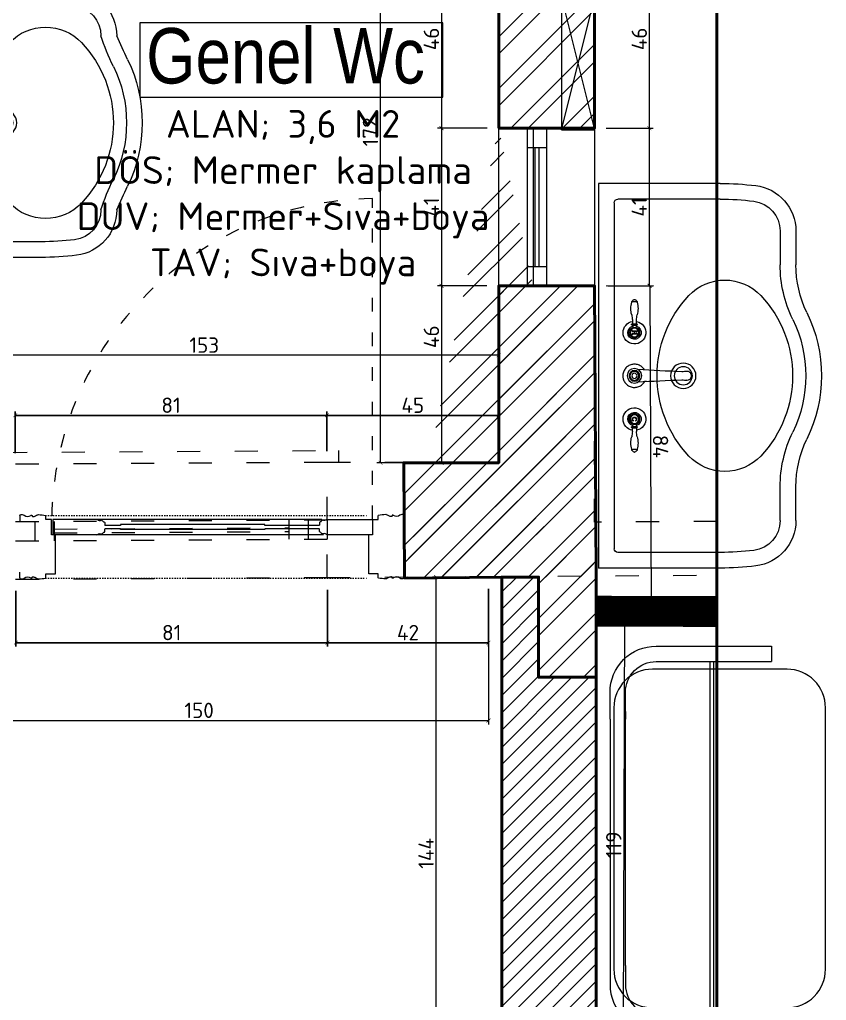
# Model space of a CAD drawing. Header units: inches. Extents: x -10121 to 9010, y 58067 to 62726.
# Drawn here: x 3145.2 to 3354.9, y 61725.9 to 61980.9 of the extents above; entities that cross this region are included whole.
import ezdxf

# ---------------------------------------------------------------- set-up
doc = ezdxf.new("R2010")
doc.units = ezdxf.units.IN
doc.linetypes.add('ACAD_ISO03W100', pattern=[30, 12, -18])
doc.linetypes.add('DOT', pattern=[6.35, 0, -6.35])
for name, color, linetype, lineweight in [('A-DUVAR 0.50', 40, 'Continuous', 50), ('A-KAPI A DOGR 0.13', 73, 'Continuous', 13), ('A-KAPI A DOGR 0.20', 46, 'Continuous', 20), ('A-KAPI NOKT', 35, 'DOT', 9), ('A-PRODUCT', 7, 'Continuous', 9), ('A-YAZI 0.15', 190, 'Continuous', 15), ('Auto-Aksesuar', 6, 'Continuous', 5), ('Auto-Cam', 140, 'Continuous', 9), ('Auto-Metal', 71, 'Continuous', 18), ('Auto-Olcu', 33, 'Continuous', 15), ('Auto-Silik_Cizgiler', 47, 'Continuous', 9), ('Auto-SilikCizgiler', 251, 'Continuous', 9), ('Auto-Tefris', 32, 'Continuous', 9), ('Auto-Vitrifiye', 8, 'Continuous', 9), ('Auto-Yazi', 7, 'Continuous', 20), ('PEN', 151, 'Continuous', 20), ('yazi mekan 020', 9, 'Continuous', 20)]:
    doc.layers.add(name, color=color, linetype=linetype, lineweight=lineweight)
doc.styles.add('1-20', font='isocpeur.ttf', dxfattribs={"height": 4})
doc.styles.add('swis721cnbt10', font='isocpeur.ttf', dxfattribs={"height": 10})
doc.styles.add('swis721cnbt20', font='swissck.ttf', dxfattribs={"height": 20})
doc.dimstyles.new('ölçü 1_20', dxfattribs={"dimtxt": 4, "dimasz": 1, "dimexe": 1, "dimexo": 3, "dimtad": 1, "dimdec": 0, "dimtxsty": '1-20', "dimblk": 'ARCHTICK', "dimcen": 1.5, "dimclrd": 256, "dimclre": 256, "dimclrt": 256, "dimadec": 0, "dimazin": 0, "dimtfac": 1, "dimtdec": 0, "dimtmove": 0, "dimatfit": 3, "dimldrblk": 'ARCHTICK', "dimfxl": 1, "dimlwd": -1, "dimlwe": -1, "dimarcsym": 0})
pattern_1 = [(45, (-18107.958, 83650.127), (-6.735192, 6.735192), []), (45, (-18103.468, 83650.127), (-6.735192, 6.735192), [])]

# ---------------------------------------------------------------- blocks, each defined once
blk = doc.blocks.new('_ARCHTICK')
at = {"color": 0, "linetype": 'ByBlock', "const_width": 0.15}
blk.add_lwpolyline([(-0.5, -0.5), (0.5, 0.5)], dxfattribs=at)
blk = doc.blocks.new('*D466')
at = {"layer": 'Auto-Olcu', "ltscale": 5, "transparency": 16777216}
for p, q in [((3116.61, 61832), (3116.61, 61797.65)), ((3267.03, 61832.88), (3267.03, 61797.65)), ((3116.61, 61798.65), (3267.03, 61798.65))]:
    blk.add_line(p, q, dxfattribs=at)
at = {"layer": 'DEFPOINTS', "color": 0, "ltscale": 5, "transparency": 16777216}
for p in [(3116.61, 61835), (3267.03, 61835.88), (3267.03, 61798.65)]:
    blk.add_point(p, dxfattribs=at)
at = {"layer": 'Auto-Olcu', "ltscale": 5, "transparency": 16777216, "rotation": 180}
blk.add_blockref('_ARCHTICK', (3116.61, 61798.65), dxfattribs=at)
at = {"layer": 'Auto-Olcu', "ltscale": 5, "transparency": 16777216}
blk.add_blockref('_ARCHTICK', (3267.03, 61798.65), dxfattribs=at)
at = {"layer": 'Auto-Olcu', "ltscale": 5, "transparency": 16777216, "insert": (3191.82, 61801.28), "char_height": 4, "attachment_point": 5, "style": '1-20'}
blk.add_mtext('150', dxfattribs=at)
blk = doc.blocks.new('*D473')
at = {"layer": 'Auto-Olcu', "ltscale": 5, "transparency": 16777216}
for p, q in [((3266.68, 61999.05), (3253.81, 61999.05)), ((3254.81, 61999.05), (3254.81, 61952.64)), ((3266.68, 61952.64), (3253.81, 61952.64))]:
    blk.add_line(p, q, dxfattribs=at)
at = {"layer": 'DEFPOINTS', "color": 0, "ltscale": 5, "transparency": 16777216}
for p in [(3269.68, 61999.05), (3254.81, 61952.64), (3269.68, 61952.64)]:
    blk.add_point(p, dxfattribs=at)
at = {"layer": 'Auto-Olcu', "ltscale": 5, "transparency": 16777216}
for p, rotation in [((3254.81, 61999.05), 90), ((3254.81, 61952.64), 270)]:
    blk.add_blockref('_ARCHTICK', p, dxfattribs=dict(at, rotation=rotation))
at = {"layer": 'Auto-Olcu', "ltscale": 5, "transparency": 16777216, "insert": (3252.19, 61975.84), "char_height": 4, "attachment_point": 5, "rotation": 90, "style": '1-20'}
blk.add_mtext('46', dxfattribs=at)
blk = doc.blocks.new('*D474')
at = {"layer": 'Auto-Olcu', "ltscale": 5, "transparency": 16777216}
for p, q in [((3266.68, 61952.64), (3253.81, 61952.64)), ((3254.81, 61952.64), (3254.81, 61911.64)), ((3266.61, 61911.64), (3253.81, 61911.64))]:
    blk.add_line(p, q, dxfattribs=at)
at = {"layer": 'DEFPOINTS', "color": 0, "ltscale": 5, "transparency": 16777216}
for p in [(3269.68, 61952.64), (3254.81, 61911.64), (3269.61, 61911.64)]:
    blk.add_point(p, dxfattribs=at)
at = {"layer": 'Auto-Olcu', "ltscale": 5, "transparency": 16777216}
for p, rotation in [((3254.81, 61952.64), 90), ((3254.81, 61911.64), 270)]:
    blk.add_blockref('_ARCHTICK', p, dxfattribs=dict(at, rotation=rotation))
at = {"layer": 'Auto-Olcu', "ltscale": 5, "transparency": 16777216, "insert": (3252.19, 61932.14), "char_height": 4, "attachment_point": 5, "rotation": 90, "style": '1-20'}
blk.add_mtext('41', dxfattribs=at)
blk = doc.blocks.new('*D475')
at = {"layer": 'Auto-Olcu', "ltscale": 5, "transparency": 16777216}
for p, q in [((3266.61, 61911.64), (3253.81, 61911.64)), ((3254.81, 61911.64), (3254.81, 61865.64)), ((3266.69, 61865.64), (3253.81, 61865.64))]:
    blk.add_line(p, q, dxfattribs=at)
at = {"layer": 'DEFPOINTS', "color": 0, "ltscale": 5, "transparency": 16777216}
for p in [(3269.61, 61911.64), (3254.81, 61865.64), (3269.69, 61865.64)]:
    blk.add_point(p, dxfattribs=at)
at = {"layer": 'Auto-Olcu', "ltscale": 5, "transparency": 16777216}
for p, rotation in [((3254.81, 61911.64), 90), ((3254.81, 61865.64), 270)]:
    blk.add_blockref('_ARCHTICK', p, dxfattribs=dict(at, rotation=rotation))
at = {"layer": 'Auto-Olcu', "ltscale": 5, "transparency": 16777216, "insert": (3252.19, 61898.41), "char_height": 4, "attachment_point": 5, "rotation": 90, "style": '1-20'}
blk.add_mtext('46', dxfattribs=at)
blk = doc.blocks.new('*D476')
at = {"layer": 'Auto-Olcu', "ltscale": 5, "transparency": 16777216}
for p, q in [((3266.85, 62037.68), (3237.99, 62037.68)), ((3238.99, 61865.64), (3238.99, 62037.68)), ((3266.69, 61865.64), (3237.99, 61865.64))]:
    blk.add_line(p, q, dxfattribs=at)
at = {"layer": 'DEFPOINTS', "color": 0, "ltscale": 5, "transparency": 16777216}
for p in [(3238.99, 62037.68), (3269.85, 62037.68, 0.43), (3269.69, 61865.64)]:
    blk.add_point(p, dxfattribs=at)
at = {"layer": 'Auto-Olcu', "ltscale": 5, "transparency": 16777216}
for p, rotation in [((3238.99, 62037.68), 90), ((3238.99, 61865.64), 270)]:
    blk.add_blockref('_ARCHTICK', p, dxfattribs=dict(at, rotation=rotation))
at = {"layer": 'Auto-Olcu', "ltscale": 5, "transparency": 16777216, "insert": (3236.36, 61951.66), "char_height": 4, "attachment_point": 5, "rotation": 90, "style": '1-20'}
blk.add_mtext('172', dxfattribs=at)
blk = doc.blocks.new('*D481')
at = {"layer": 'Auto-Olcu', "ltscale": 5, "transparency": 16777216}
for p, q in [((3116.61, 61868.64), (3116.61, 61894.61)), ((3269.69, 61893.61), (3116.61, 61893.61)), ((3269.69, 61868.64), (3269.69, 61894.61))]:
    blk.add_line(p, q, dxfattribs=at)
at = {"layer": 'DEFPOINTS', "color": 0, "ltscale": 5, "transparency": 16777216}
for p in [(3116.61, 61893.61), (3116.61, 61865.64), (3269.69, 61865.64)]:
    blk.add_point(p, dxfattribs=at)
at = {"layer": 'Auto-Olcu', "ltscale": 5, "transparency": 16777216, "rotation": 180}
blk.add_blockref('_ARCHTICK', (3116.61, 61893.61), dxfattribs=at)
at = {"layer": 'Auto-Olcu', "ltscale": 5, "transparency": 16777216}
blk.add_blockref('_ARCHTICK', (3269.69, 61893.61), dxfattribs=at)
at = {"layer": 'Auto-Olcu', "ltscale": 5, "transparency": 16777216, "insert": (3193.15, 61896.24), "char_height": 4, "attachment_point": 5, "style": '1-20'}
blk.add_mtext('153', dxfattribs=at)
blk = doc.blocks.new('*D485')
at = {"layer": 'Auto-Olcu', "ltscale": 5, "transparency": 16777216}
for p, q in [((3297.61, 61952.64), (3309.85, 61952.64)), ((3308.85, 61911.64), (3308.85, 61952.64)), ((3298.05, 61911.64), (3309.85, 61911.64))]:
    blk.add_line(p, q, dxfattribs=at)
at = {"layer": 'DEFPOINTS', "color": 0, "ltscale": 5, "transparency": 16777216}
for p in [(3294.61, 61952.64), (3308.85, 61952.64), (3295.05, 61911.64)]:
    blk.add_point(p, dxfattribs=at)
at = {"layer": 'Auto-Olcu', "ltscale": 5, "transparency": 16777216}
for p, rotation in [((3308.85, 61952.64), 90), ((3308.85, 61911.64), 270)]:
    blk.add_blockref('_ARCHTICK', p, dxfattribs=dict(at, rotation=rotation))
at = {"layer": 'Auto-Olcu', "ltscale": 5, "transparency": 16777216, "insert": (3306.22, 61932.14), "char_height": 4, "attachment_point": 5, "rotation": 90, "style": '1-20'}
blk.add_mtext('41', dxfattribs=at)
blk = doc.blocks.new('*D486')
at = {"layer": 'Auto-Olcu', "ltscale": 5, "transparency": 16777216}
for p, q in [((3297.61, 61999.05), (3309.85, 61999.05)), ((3308.85, 61952.64), (3308.85, 61999.05)), ((3297.61, 61952.64), (3309.85, 61952.64))]:
    blk.add_line(p, q, dxfattribs=at)
at = {"layer": 'DEFPOINTS', "color": 0, "ltscale": 5, "transparency": 16777216}
for p in [(3294.61, 61999.05), (3308.85, 61999.05), (3294.61, 61952.64)]:
    blk.add_point(p, dxfattribs=at)
at = {"layer": 'Auto-Olcu', "ltscale": 5, "transparency": 16777216}
for p, rotation in [((3308.85, 61999.05), 90), ((3308.85, 61952.64), 270)]:
    blk.add_blockref('_ARCHTICK', p, dxfattribs=dict(at, rotation=rotation))
at = {"layer": 'Auto-Olcu', "ltscale": 5, "transparency": 16777216, "insert": (3306.22, 61975.84), "char_height": 4, "attachment_point": 5, "rotation": 90, "style": '1-20'}
blk.add_mtext('46', dxfattribs=at)
blk = doc.blocks.new('*D492')
at = {"layer": 'Auto-Olcu', "ltscale": 5, "transparency": 16777216}
for p, q in [((3297.97, 61825.81), (3303.4, 61825.79)), ((3302.4, 61825.79), (3302.03, 61706.87)), ((3297.6, 61706.88), (3303.03, 61706.86))]:
    blk.add_line(p, q, dxfattribs=at)
at = {"layer": 'DEFPOINTS', "color": 0, "ltscale": 5, "transparency": 16777216}
for p in [(3294.97, 61825.82), (3294.6, 61706.89), (3302.03, 61706.87)]:
    blk.add_point(p, dxfattribs=at)
at = {"layer": 'Auto-Olcu', "ltscale": 5, "transparency": 16777216}
for p, rotation in [((3302.4, 61825.79), 89.82435780464125), ((3302.03, 61706.87), 269.8243578046412)]:
    blk.add_blockref('_ARCHTICK', p, dxfattribs=dict(at, rotation=rotation))
at = {"layer": 'Auto-Olcu', "ltscale": 5, "transparency": 16777216, "insert": (3299.59, 61766.34), "char_height": 4, "attachment_point": 5, "rotation": 89.8244, "style": '1-20'}
blk.add_mtext('119', dxfattribs=at)
blk = doc.blocks.new('*D493')
at = {"layer": 'Auto-Olcu', "ltscale": 5, "transparency": 16777216}
for p, q in [((3297.61, 61911.65), (3309.95, 61911.7)), ((3308.95, 61911.7), (3309.3, 61828.08)), ((3297.95, 61828.03), (3310.3, 61828.08))]:
    blk.add_line(p, q, dxfattribs=at)
at = {"layer": 'DEFPOINTS', "color": 0, "ltscale": 5, "transparency": 16777216}
for p in [(3294.61, 61911.64), (3294.95, 61828.02), (3309.3, 61828.08)]:
    blk.add_point(p, dxfattribs=at)
at = {"layer": 'Auto-Olcu', "ltscale": 5, "transparency": 16777216}
for p, rotation in [((3308.95, 61911.7), 90.23833155565073), ((3309.3, 61828.08), 270.2383315556507)]:
    blk.add_blockref('_ARCHTICK', p, dxfattribs=dict(at, rotation=rotation))
at = {"layer": 'Auto-Olcu', "ltscale": 5, "transparency": 16777216, "insert": (3311.75, 61869.9), "char_height": 4, "attachment_point": 5, "rotation": 270.2383, "style": '1-20'}
blk.add_mtext('84', dxfattribs=at)
blk = doc.blocks.new('*D495')
at = {"layer": 'Auto-Olcu', "ltscale": 5, "transparency": 16777216}
for p, q in [((3267.5, 61835.9), (3252.45, 61835.9)), ((3253.45, 61692.32), (3253.45, 61835.9)), ((3267.5, 61692.32), (3252.45, 61692.32))]:
    blk.add_line(p, q, dxfattribs=at)
at = {"layer": 'DEFPOINTS', "color": 0, "ltscale": 5, "transparency": 16777216}
for p in [(3253.45, 61835.9), (3270.5, 61835.9), (3270.5, 61692.32)]:
    blk.add_point(p, dxfattribs=at)
at = {"layer": 'Auto-Olcu', "ltscale": 5, "transparency": 16777216}
for p, rotation in [((3253.45, 61835.9), 90), ((3253.45, 61692.32), 270)]:
    blk.add_blockref('_ARCHTICK', p, dxfattribs=dict(at, rotation=rotation))
at = {"layer": 'Auto-Olcu', "ltscale": 5, "transparency": 16777216, "insert": (3250.82, 61764.11), "char_height": 4, "attachment_point": 5, "rotation": 90, "style": '1-20'}
blk.add_mtext('144', dxfattribs=at)
blk = doc.blocks.new('planduravit')
at = {"layer": 'Auto-Aksesuar'}
for p, q in [((24396.92, 259.83, 37.37), (24405.51, 225.42, 37.37)), ((24396.92, 225.42, 37.37), (24405.51, 259.67, 37.67))]:
    blk.add_line(p, q, dxfattribs=at)
at = {"layer": 'Auto-Aksesuar', "elevation": 37.37}
blk.add_lwpolyline([(24405.51, 225.42), (24405.51, 259.83), (24396.92, 259.83), (24396.92, 225.42)], close=True, dxfattribs=at)
blk = doc.blocks.new('FGHGJ')
at = {"layer": 'Auto-Silik_Cizgiler'}
for p, q in [((18004.15, -6697.32), (18004.15, -6605.32)), ((18005.15, -6697.32), (18005.15, -6605.32))]:
    blk.add_line(p, q, dxfattribs=at)
at = {"layer": 'Auto-Tefris'}
blk.add_lwpolyline([(17979.15, -6617.32), (17979.15, -6685.32, 0.414214), (17989.15, -6695.32), (18024.15, -6695.32, 0.414214), (18034.15, -6685.32), (18034.15, -6617.32, 0.414214), (18024.15, -6607.32), (17989.15, -6607.32, 0.414214)], format="xyb", close=True, dxfattribs=at)
at = {"layer": 'Auto-Yazi'}
for p, q in [((18020.15, -6601.32), (18020.15, -6605.32)), ((17978.15, -6620.32), (17978.15, -6618.32)), ((17982.15, -6618.32), (17982.15, -6620.32)), ((17978.15, -6620.32), (17978.15, -6684.32)), ((17982.15, -6684.32), (17982.15, -6620.32)), ((18020.15, -6701.32), (18020.15, -6697.32))]:
    blk.add_line(p, q, dxfattribs=at)
for points in [[(17978.15, -6618.32), (17978.15, -6613.32, -0.414214), (17990.15, -6601.32), (18020.15, -6601.32)], [(17978.15, -6618.32), (17978.15, -6613.32, -0.414214), (17990.15, -6601.32), (18020.15, -6601.32)], [(17982.15, -6618.32), (17982.15, -6613.32, -0.414214), (17990.15, -6605.32), (18020.15, -6605.32)], [(17978.15, -6684.32), (17978.15, -6689.32, 0.414214), (17990.15, -6701.32), (18020.15, -6701.32)], [(17978.15, -6684.32), (17978.15, -6689.32, 0.414214), (17990.15, -6701.32), (18020.15, -6701.32)], [(17982.15, -6684.32), (17982.15, -6689.32, 0.414214), (17990.15, -6697.32), (18020.15, -6697.32)]]:
    blk.add_lwpolyline(points, format="xyb", dxfattribs=at)
blk = doc.blocks.new('lava')
for p, q in [((-50, -31.63), (-50, 0)), ((-50, 0), (50, 0)), ((50, -31.63), (50, 0)), ((-45.91, -31.63), (-45.91, -5.03)), ((-44.96, -4.08), (44.96, -4.08)), ((45.91, -31.63), (45.91, -5.03)), ((-37.65, -47.22), (-28.87, -47.22)), ((37.65, -47.22), (28.87, -47.22)), ((-37.65, -51.3), (-28.87, -51.3)), ((37.65, -51.3), (28.87, -51.3))]:
    blk.add_line(p, q)
for centre, radius in [((0, -9.33), 1.9), ((0, -22.03), 3.3), ((0, -22.03), 2.35)]:
    blk.add_circle(centre, radius)
for centre, radius, start, end in [((-44.96, -5.03), 0.95, 90, 180), ((44.96, -5.03), 0.95, 0, 90), ((0, -45.6), 30.4, 46.6377, 133.3623), ((-12.07, -32.82), 12.82, 133.3623, 226.6377), ((12.07, -32.82), 12.82, 313.3623, 46.6377), ((26, -31.63), 76, 180, 186.9781), ((26, -31.63), 71.92, 180, 186.9781), ((-26, -31.63), 71.92, 353.0219, 0), ((-26, -31.63), 76, 353.0219, 0), ((-37.65, -39.42), 7.79, 186.9781, 270), ((37.65, -39.42), 7.79, 270, 353.0219), ((-37.65, -39.42), 11.88, 186.9781, 270), ((0, -20.05), 30.4, 226.6377, 313.3623), ((37.65, -39.42), 11.88, 270, 353.0219), ((-28.87, -79.8), 32.59, 64.1581, 90), ((28.87, -79.8), 32.59, 90, 115.8419), ((0, -20.46), 33.41, 243.9617, 296.0383), ((-28.87, -79.8), 28.5, 64.1581, 90), ((28.87, -79.8), 28.5, 90, 115.8419), ((0, -20.46), 37.49, 243.9831, 296.0169)]:
    blk.add_arc(centre, radius, start, end)
blk = doc.blocks.new('EALS13 TOP')
at = {"layer": 'A-PRODUCT', "linetype": 'Continuous', "lineweight": 15}
for p, q in [((3.11, 9.38), (3.02, 9.23)), ((3.36, 9.43), (3.19, 9.43)), ((3.7, 9.43), (3.53, 9.43)), ((3.87, 9.23), (3.79, 9.38)), ((12.02, 9.23), (12.11, 9.38)), ((12.19, 9.43), (12.36, 9.43)), ((12.53, 9.43), (12.7, 9.43)), ((12.79, 9.38), (12.87, 9.23)), ((0, 8.91), (0, 8.87)), ((0.07, 9.04), (0.15, 9.08)), ((0.15, 8.7), (0.07, 8.74)), ((0.15, 9.09), (0.17, 9.14)), ((0.17, 8.64), (0.15, 8.69)), ((0.21, 9.16), (0.26, 9.16)), ((0.26, 8.62), (0.21, 8.62)), ((0.27, 8.63), (0.27, 9.15)), ((2.14, 9.11), (2.54, 9.11)), ((2.54, 8.67), (2.14, 8.67)), ((2.54, 9.14), (2.54, 8.64)), ((2.67, 9.14), (2.67, 8.64)), ((2.94, 9.09), (2.92, 9.06)), ((2.92, 8.72), (2.94, 8.69)), ((2.93, 9.06), (2.93, 9.04)), ((2.93, 8.73), (2.93, 8.72)), ((3.02, 8.55), (3.11, 8.4)), ((3.19, 8.35), (3.36, 8.35)), ((3.23, 9.1), (3.23, 9.1)), ((3.4, 9.11), (3.24, 9.11)), ((3.25, 8.66), (3.4, 8.66)), ((3.28, 9.03), (3.28, 8.74)), ((3.34, 8.9), (3.34, 9.03)), ((3.56, 8.9), (3.34, 8.9)), ((3.34, 8.74), (3.34, 8.88)), ((3.34, 8.88), (3.56, 8.88)), ((3.39, 9.1), (3.4, 9.1)), ((3.4, 8.67), (3.39, 8.67)), ((3.4, 9.1), (3.4, 9.11)), ((3.4, 8.66), (3.4, 8.67)), ((3.65, 9.11), (3.5, 9.11)), ((3.5, 9.11), (3.5, 9.1)), ((3.5, 9.1), (3.51, 9.1)), ((3.51, 8.67), (3.5, 8.67)), ((3.5, 8.67), (3.5, 8.66)), ((3.5, 8.66), (3.64, 8.66)), ((3.53, 8.35), (3.7, 8.35)), ((3.56, 9.03), (3.56, 8.9)), ((3.56, 8.88), (3.56, 8.74)), ((3.62, 8.74), (3.62, 9.03)), ((3.79, 8.4), (3.87, 8.55)), ((4.04, 8.94), (3.95, 9.09)), ((3.95, 8.69), (4.04, 8.84)), ((11.85, 8.94), (11.94, 9.09)), ((11.94, 8.69), (11.85, 8.84)), ((12.11, 8.4), (12.02, 8.55)), ((12.36, 8.35), (12.19, 8.35)), ((12.7, 8.35), (12.53, 8.35)), ((12.62, 9.12), (12.6, 9.12)), ((12.62, 8.96), (12.63, 8.96)), ((12.87, 8.55), (12.79, 8.4)), ((12.95, 9.09), (12.97, 9.06)), ((12.97, 8.72), (12.95, 8.69)), ((12.96, 9.06), (12.96, 9.04)), ((12.96, 8.73), (12.96, 8.72)), ((13.22, 9.14), (13.22, 8.64)), ((13.35, 9.14), (13.35, 8.64)), ((13.75, 9.11), (13.35, 9.11)), ((13.35, 8.67), (13.75, 8.67)), ((15.62, 8.63), (15.62, 9.15)), ((15.69, 9.16), (15.63, 9.16)), ((15.63, 8.62), (15.69, 8.62)), ((15.74, 9.09), (15.72, 9.14)), ((15.72, 8.64), (15.74, 8.69)), ((15.82, 9.04), (15.75, 9.08)), ((15.75, 8.7), (15.82, 8.74)), ((15.89, 8.91), (15.89, 8.87)), ((7.35, 7.64), (7.35, 7.65)), ((8.54, 7.64), (8.54, 7.84))]:
    blk.add_line(p, q, dxfattribs=at)
at = {"layer": 'A-PRODUCT', "linetype": 'Continuous', "lineweight": 15, "flags": 128}
for points in [[(12.63, 8.96), (12.63, 8.98), (12.62, 9), (12.62, 9.02), (12.62, 9.04), (12.62, 9.06), (12.62, 9.08), (12.62, 9.1), (12.62, 9.12)], [(12.64, 8.77), (12.64, 8.77), (12.64, 8.77), (12.64, 8.77), (12.64, 8.77), (12.63, 8.77), (12.63, 8.77), (12.63, 8.78), (12.63, 8.78)], [(7.48, 3.43), (7.47, 3.37), (7.48, 3.3), (7.51, 3.23), (7.55, 3.16), (7.61, 3.11), (7.68, 3.06), (7.76, 3.03), (7.85, 3.01), (7.95, 3), (8.04, 3.01), (8.13, 3.03), (8.21, 3.06), (8.28, 3.11), (8.34, 3.16), (8.38, 3.23), (8.41, 3.3), (8.42, 3.37), (8.41, 3.43)]]:
    blk.add_lwpolyline(points, dxfattribs=at)
at = {"layer": 'A-PRODUCT', "linetype": 'Continuous', "lineweight": 15}
for centre, radius in [((3.45, 8.89), 0.45), ((7.95, 8.89), 0.556), ((7.95, 8.89), 0.468), ((12.45, 8.89), 0.45), ((7.95, 8.89), 0.269)]:
    blk.add_circle(centre, radius, dxfattribs=at)
for centre, radius, start, end in [((1, 6.9), 2.36, 75.0694, 107.1713), ((2.14, 11.17), 2.06, 255.0694, 270), ((3.45, 8.89), 1.18, 90, 169.2345), ((3.45, 8.89), 1.18, 190.7655, 90), ((2.61, 9.14), 0.0652, 4.3243, 180), ((3.45, 8.89), 0.701, 196.4425, 90), ((3.45, 8.89), 0.701, 90, 163.5575), ((3.45, 8.89), 0.546, 198.2475, 161.7525), ((3.45, 8.89), 0.599, 116.1747, 123.8253), ((3.12, 9.37), 0.0197, 123.8253, 150), ((3.19, 9.41), 0.0197, 90, 116.1747), ((3.7, 9.41), 0.0197, 63.8253, 90), ((3.45, 8.89), 0.599, 56.1747, 63.8253), ((3.77, 9.37), 0.0197, 30, 56.1747), ((12.45, 8.89), 1.18, 90, 349.2345), ((12.45, 8.89), 0.701, 90, 343.5575), ((12.45, 8.89), 0.546, 18.2475, 341.7525), ((12.45, 8.89), 0.599, 116.1747, 123.8253), ((12.12, 9.37), 0.0197, 123.8253, 150), ((12.19, 9.41), 0.0197, 90, 116.1747), ((12.45, 8.89), 1.18, 10.7655, 90), ((12.45, 8.89), 0.701, 16.4425, 90), ((12.7, 9.41), 0.0197, 63.8253, 90), ((12.45, 8.89), 0.599, 56.1747, 63.8253), ((12.77, 9.37), 0.0197, 30, 56.1747), ((13.28, 9.14), 0.0652, 0, 175.6757), ((13.75, 11.17), 2.06, 270, 284.9306), ((14.89, 6.9), 2.36, 72.8287, 104.9306), ((0.15, 8.91), 0.146, 120.5297, 180), ((0.15, 8.87), 0.146, 180, 239.4703), ((0.14, 9.09), 0.00984, 300.5297, 339.5843), ((0.14, 8.69), 0.00984, 20.4157, 59.4703), ((0.21, 9.12), 0.0394, 90, 159.5843), ((0.21, 8.65), 0.0394, 200.4157, 270), ((0.26, 9.15), 0.00984, 0, 90), ((0.26, 8.63), 0.00984, 270, 0), ((0.33, 9.08), 0.0787, 107.1713, 135.2349), ((0.33, 8.7), 0.0787, 224.7651, 252.8287), ((1, 10.88), 2.36, 252.8287, 284.9306), ((2.14, 6.61), 2.06, 90, 104.9306), ((2.61, 8.64), 0.0652, 180, 355.6757), ((2.68, 9.14), 0.00984, 184.3243, 238.9168), ((2.68, 8.64), 0.00984, 121.0832, 175.6757), ((2.94, 9.56), 0.504, 238.9168, 268.9033), ((2.94, 8.21), 0.504, 91.0967, 121.0832), ((3.12, 8.41), 0.0197, 210, 236.1747), ((3.45, 8.89), 0.599, 236.1747, 243.8253), ((3.19, 8.37), 0.0197, 243.8253, 270), ((3.45, 8.89), 0.303, 132.3981, 135.8175), ((3.45, 8.89), 0.303, 225.6237, 229.1724), ((3.45, 8.89), 0.303, 310.8276, 314.7446), ((3.45, 8.89), 0.303, 44.0267, 47.6019), ((3.7, 8.37), 0.0197, 270, 296.1747), ((3.45, 8.89), 0.599, 296.1747, 303.8253), ((3.77, 8.41), 0.0197, 303.8253, 330), ((4.02, 8.93), 0.0197, 3.8253, 30), ((3.45, 8.89), 0.599, 356.1747, 3.8253), ((4.02, 8.85), 0.0197, 330, 356.1747), ((-118.47, 0.3), 126.04, 1.6674, 3.7502), ((133.72, 0.32), 125.4, 176.2418, 178.3345), ((11.87, 8.93), 0.0197, 150, 176.1747), ((12.45, 8.89), 0.599, 176.1747, 183.8253), ((11.87, 8.85), 0.0197, 183.8253, 210), ((12.12, 8.41), 0.0197, 210, 236.1747), ((12.45, 8.89), 0.599, 236.1747, 243.8253), ((12.19, 8.37), 0.0197, 243.8253, 270), ((12.7, 8.37), 0.0197, 270, 296.1747), ((12.45, 8.89), 0.599, 296.1747, 303.8253), ((12.77, 8.41), 0.0197, 303.8253, 330), ((12.95, 9.56), 0.504, 271.0967, 301.0832), ((12.95, 8.21), 0.504, 58.9168, 88.9033), ((13.21, 9.14), 0.00984, 301.0832, 355.6757), ((13.21, 8.64), 0.00984, 4.3243, 58.9168), ((13.28, 8.64), 0.0652, 184.3243, 0), ((13.75, 6.61), 2.06, 75.0694, 90), ((14.89, 10.88), 2.36, 255.0694, 287.1713), ((15.56, 9.08), 0.0787, 44.7651, 72.8287), ((15.56, 8.7), 0.0787, 287.1713, 315.2349), ((15.63, 9.15), 0.00984, 90, 180), ((15.63, 8.63), 0.00984, 180, 270), ((15.69, 9.12), 0.0394, 20.4157, 90), ((15.69, 8.65), 0.0394, 270, 339.5843), ((15.75, 9.09), 0.00984, 200.4157, 239.4703), ((15.75, 8.69), 0.00984, 120.5297, 159.5843), ((15.74, 8.91), 0.146, 0, 59.4703), ((15.74, 8.87), 0.146, 300.5297, 0), ((-2.01, 4.36), 9.54, 354.426, 357.6391), ((17.9, 4.36), 9.54, 182.3609, 185.574)]:
    blk.add_arc(centre, radius, start, end, dxfattribs=at)
for points, knots in [([(7.34, 7.85), (7.33, 7.85), (7.26, 7.89), (7.15, 7.98), (7.01, 8.12), (6.89, 8.29), (6.81, 8.48), (6.75, 8.67), (6.73, 8.88), (6.75, 9.08), (6.8, 9.28), (6.88, 9.46), (6.99, 9.63), (7.13, 9.78), (7.29, 9.91), (7.47, 10.01), (7.67, 10.07), (7.83, 10.09), (7.92, 10.1), (7.95, 10.1)], [0, 0, 0, 0, 0.008598, 0.073031, 0.137513, 0.201995, 0.266359, 0.330723, 0.394899, 0.459075, 0.523345, 0.587615, 0.652249, 0.716883, 0.781671, 0.846458, 0.910965, 0.975471, 1, 1, 1, 1]), ([(7.95, 10.1), (8, 10.09), (8.11, 10.09), (8.28, 10.05), (8.46, 9.99), (8.64, 9.89), (8.79, 9.76), (8.93, 9.6), (9.03, 9.43), (9.11, 9.24), (9.15, 9.04), (9.16, 8.83), (9.13, 8.63), (9.07, 8.43), (8.98, 8.25), (8.86, 8.09), (8.71, 7.95), (8.6, 7.88), (8.55, 7.85)], [0, 0, 0, 0, 0.051869, 0.103738, 0.167682, 0.231626, 0.295813, 0.36, 0.424601, 0.489202, 0.553994, 0.618786, 0.68333, 0.747874, 0.812151, 0.876428, 0.940732, 1, 1, 1, 1]), ([(2.93, 9.05), (2.93, 9.05), (2.93, 9.05), (2.93, 9.03), (2.92, 9), (2.92, 8.95), (2.92, 8.89), (2.92, 8.83), (2.92, 8.78), (2.93, 8.75), (2.93, 8.72), (2.93, 8.72), (2.93, 8.72)], [0, 0, 0, 0, 0.073755, 0.179468, 0.285736, 0.393231, 0.500653, 0.607115, 0.713548, 0.820929, 0.928463, 1, 1, 1, 1]), ([(3.23, 9.1), (3.23, 9.1), (3.24, 9.1), (3.25, 9.1), (3.26, 9.09), (3.26, 9.09)], [0, 0, 0, 0, 0.349165, 0.67036, 1, 1, 1, 1]), ([(3.27, 8.69), (3.27, 8.69), (3.26, 8.68), (3.25, 8.67), (3.24, 8.67), (3.23, 8.67)], [0, 0, 0, 0, 0.3797628, 0.7498756, 1, 1, 1, 1]), ([(3.26, 9.09), (3.26, 9.09), (3.27, 9.09), (3.27, 9.08), (3.27, 9.08), (3.27, 9.08)], [0, 0, 0, 0, 0.335361, 0.600399, 1, 1, 1, 1]), ([(3.27, 9.08), (3.28, 9.07), (3.28, 9.06), (3.28, 9.05), (3.28, 9.04), (3.28, 9.03)], [0, 0, 0, 0, 0.248928, 0.623529, 1, 1, 1, 1]), ([(3.28, 8.74), (3.28, 8.73), (3.28, 8.72), (3.28, 8.7), (3.27, 8.69), (3.27, 8.69)], [0, 0, 0, 0, 0.490581, 0.741034, 1, 1, 1, 1]), ([(3.34, 9.03), (3.34, 9.04), (3.34, 9.05), (3.34, 9.06), (3.34, 9.08), (3.35, 9.09), (3.36, 9.09), (3.36, 9.09)], [0, 0, 0, 0, 0.2509276, 0.5019919, 0.716414, 0.8571954, 1, 1, 1, 1]), ([(3.35, 8.7), (3.34, 8.7), (3.34, 8.71), (3.34, 8.72), (3.34, 8.74), (3.34, 8.74)], [0, 0, 0, 0, 0.249243, 0.623767, 1, 1, 1, 1]), ([(3.36, 8.68), (3.36, 8.68), (3.35, 8.68), (3.35, 8.69), (3.35, 8.69), (3.35, 8.7), (3.35, 8.7)], [0, 0, 0, 0, 0.252115, 0.504978, 0.933337, 1, 1, 1, 1]), ([(3.36, 9.09), (3.36, 9.09), (3.37, 9.1), (3.38, 9.1), (3.38, 9.1), (3.39, 9.1)], [0, 0, 0, 0, 0.2512057, 0.5030469, 1, 1, 1, 1]), ([(3.39, 8.67), (3.39, 8.67), (3.38, 8.67), (3.37, 8.68), (3.36, 8.68), (3.36, 8.68)], [0, 0, 0, 0, 0.251458, 0.503645, 1, 1, 1, 1]), ([(3.51, 9.1), (3.52, 9.1), (3.52, 9.1), (3.53, 9.1), (3.54, 9.09), (3.54, 9.09)], [0, 0, 0, 0, 0.251355, 0.503428, 1, 1, 1, 1]), ([(3.55, 8.69), (3.55, 8.69), (3.54, 8.68), (3.53, 8.67), (3.52, 8.67), (3.51, 8.67)], [0, 0, 0, 0, 0.37635, 0.716192, 1, 1, 1, 1]), ([(3.54, 9.09), (3.55, 9.09), (3.55, 9.09), (3.55, 9.09), (3.56, 9.08), (3.56, 9.08), (3.56, 9.08)], [0, 0, 0, 0, 0.252247, 0.505366, 0.938528, 1, 1, 1, 1]), ([(3.56, 8.74), (3.56, 8.73), (3.56, 8.72), (3.56, 8.7), (3.56, 8.69), (3.55, 8.69)], [0, 0, 0, 0, 0.490528, 0.740558, 1, 1, 1, 1]), ([(3.56, 9.08), (3.56, 9.07), (3.56, 9.06), (3.56, 9.05), (3.56, 9.04), (3.56, 9.03)], [0, 0, 0, 0, 0.249801, 0.624069, 1, 1, 1, 1]), ([(3.62, 9.03), (3.62, 9.04), (3.62, 9.06), (3.63, 9.08), (3.63, 9.09), (3.64, 9.09), (3.64, 9.09), (3.64, 9.09)], [0, 0, 0, 0, 0.456799, 0.697171, 0.838695, 0.980055, 1, 1, 1, 1]), ([(3.63, 8.7), (3.63, 8.7), (3.63, 8.71), (3.62, 8.72), (3.62, 8.74), (3.62, 8.74)], [0, 0, 0, 0, 0.24833, 0.623199, 1, 1, 1, 1]), ([(3.64, 8.68), (3.64, 8.68), (3.64, 8.68), (3.63, 8.69), (3.63, 8.69), (3.63, 8.7)], [0, 0, 0, 0, 0.367657, 0.615582, 1, 1, 1, 1]), ([(3.64, 9.09), (3.65, 9.09), (3.65, 9.1), (3.66, 9.1), (3.66, 9.1)], [0, 0, 0, 0, 0.49285, 1, 1, 1, 1]), ([(3.66, 8.67), (3.66, 8.68), (3.65, 8.68), (3.64, 8.68), (3.64, 8.68)], [0, 0, 0, 0, 0.4951398, 1, 1, 1, 1]), ([(12.46, 9.12), (12.44, 9.12), (12.39, 9.11), (12.32, 9.08), (12.28, 9.02), (12.25, 8.95), (12.25, 8.91), (12.24, 8.88)], [0, 0, 0, 0, 0.207164, 0.415135, 0.613237, 0.813483, 1, 1, 1, 1]), ([(12.24, 8.88), (12.24, 8.87), (12.25, 8.84), (12.26, 8.79), (12.28, 8.76), (12.29, 8.74)], [0, 0, 0, 0, 0.2513503, 0.5030462, 1, 1, 1, 1]), ([(12.29, 8.74), (12.3, 8.72), (12.33, 8.69), (12.4, 8.66), (12.44, 8.66), (12.46, 8.66)], [0, 0, 0, 0, 0.349515, 0.701334, 1, 1, 1, 1]), ([(12.32, 8.89), (12.32, 8.92), (12.32, 8.98), (12.35, 9.04), (12.39, 9.08), (12.43, 9.1), (12.46, 9.1), (12.47, 9.1)], [0, 0, 0, 0, 0.370968, 0.544608, 0.719933, 0.869131, 1, 1, 1, 1]), ([(12.48, 8.69), (12.46, 8.69), (12.42, 8.69), (12.37, 8.73), (12.34, 8.77), (12.32, 8.83), (12.32, 8.87), (12.32, 8.89)], [0, 0, 0, 0, 0.243602, 0.409353, 0.575204, 0.815374, 1, 1, 1, 1]), ([(12.56, 9.1), (12.55, 9.11), (12.53, 9.11), (12.5, 9.12), (12.48, 9.12), (12.46, 9.12)], [0, 0, 0, 0, 0.250797, 0.501938, 1, 1, 1, 1]), ([(12.46, 8.66), (12.48, 8.66), (12.53, 8.66), (12.59, 8.7), (12.62, 8.74), (12.64, 8.76), (12.64, 8.77)], [0, 0, 0, 0, 0.320277, 0.583729, 0.922646, 1, 1, 1, 1]), ([(12.47, 9.1), (12.49, 9.1), (12.52, 9.1), (12.56, 9.08), (12.59, 9.03), (12.61, 8.99), (12.62, 8.96)], [0, 0, 0, 0, 0.213461, 0.428648, 0.62417, 1, 1, 1, 1]), ([(12.63, 8.78), (12.62, 8.76), (12.6, 8.73), (12.55, 8.7), (12.51, 8.69), (12.49, 8.69), (12.48, 8.69)], [0, 0, 0, 0, 0.313846, 0.63154, 0.917361, 1, 1, 1, 1]), ([(12.58, 9.1), (12.57, 9.1), (12.57, 9.1), (12.56, 9.1), (12.56, 9.1), (12.56, 9.1)], [0, 0, 0, 0, 0.251254, 0.502501, 1, 1, 1, 1]), ([(12.59, 9.1), (12.59, 9.1), (12.59, 9.1), (12.58, 9.1), (12.58, 9.1), (12.58, 9.1)], [0, 0, 0, 0, 0.251027, 0.683139, 1, 1, 1, 1]), ([(12.6, 9.12), (12.6, 9.12), (12.6, 9.11), (12.6, 9.11), (12.59, 9.1), (12.59, 9.1)], [0, 0, 0, 0, 0.385246, 0.656489, 1, 1, 1, 1]), ([(12.96, 9.05), (12.96, 9.05), (12.96, 9.05), (12.96, 9.03), (12.97, 9), (12.97, 8.95), (12.97, 8.89), (12.97, 8.83), (12.97, 8.78), (12.96, 8.75), (12.96, 8.72), (12.96, 8.72), (12.96, 8.72)], [0, 0, 0, 0, 0.073755, 0.179468, 0.285736, 0.393231, 0.500653, 0.607115, 0.713548, 0.820929, 0.928463, 1, 1, 1, 1])]:
    blk.add_open_spline(points, degree=3, knots=knots, dxfattribs=at)
blk = doc.blocks.new('JLKUI')
for p, q in [((8685.78, -1965.59), (8685.78, -1933.96)), ((8755.78, -1933.96), (8685.78, -1933.96)), ((8755.78, -1965.59), (8755.78, -1933.96)), ((8689.87, -1965.59), (8689.87, -1938.99)), ((8750.74, -1938.04), (8690.82, -1938.04)), ((8751.69, -1965.59), (8751.69, -1938.99))]:
    blk.add_line(p, q)
for centre, radius in [((8720.78, -1943.29), 1.9), ((8720.78, -1955.99), 3.3), ((8720.78, -1955.99), 2.35)]:
    blk.add_circle(centre, radius)
for centre, radius, start, end in [((8690.82, -1938.99), 0.95, 90, 180), ((8750.74, -1938.99), 0.95, 0, 90), ((8720.78, -1979.56), 30.4, 46.6377, 133.3623), ((8708.71, -1966.78), 12.82, 133.3623, 226.6377), ((8732.85, -1966.78), 12.82, 313.3623, 46.6377), ((8761.78, -1965.59), 76, 180, 186.9781), ((8761.78, -1965.59), 71.92, 180, 186.9781), ((8679.78, -1965.59), 71.92, 353.0219, 0), ((8679.78, -1965.59), 76, 353.0219, 0), ((8698.13, -1973.38), 11.88, 186.9781, 270), ((8698.13, -1973.38), 7.79, 186.9781, 270), ((8743.43, -1973.38), 7.79, 270, 353.0219), ((8743.43, -1973.38), 11.88, 270, 353.0219), ((8720.78, -1954), 30.4, 226.6377, 313.3623), ((8683.42, -2028.63), 49.68, 62.8197, 72.7769), ((8758.14, -2028.63), 49.68, 107.2231, 117.1803), ((8590.18, -2228.42), 266.05, 64.5897, 66.06), ((8720.78, -1954.41), 33.41, 243.9617, 296.0383), ((8851.38, -2228.42), 266.05, 113.94, 115.4103), ((8720.78, -1954.41), 37.49, 243.9831, 296.0169)]:
    blk.add_arc(centre, radius, start, end)

msp = doc.modelspace()

# ---------------------------------------------------------------- hatches: boundary and pattern name
at = {"layer": 'Auto-Silik_Cizgiler'}
h = msp.add_hatch(dxfattribs=at)
h.set_pattern_fill('ANSI32', color=256)
h.set_pattern_definition(pattern_1)
edge = h.paths.add_edge_path(flags=17)
edge.add_line((3245.19, 61835.64), (3245.02, 61865.64))
edge.add_line((3245.02, 61865.64), (3269.69, 61865.64))
edge.add_line((3269.69, 61865.64), (3269.69, 61911.64))
edge.add_line((3269.69, 61911.64), (3294.61, 61911.64))
edge.add_line((3294.61, 61911.64), (3295.05, 61836.04))
edge = h.paths.add_edge_path()
edge.add_line((3245.19, 61835.64), (3245.02, 61865.64))
edge.add_line((3245.02, 61865.64), (3269.69, 61865.64))
edge.add_line((3269.69, 61865.64), (3269.69, 61911.64))
edge.add_line((3269.69, 61911.64), (3294.61, 61911.64))
edge.add_line((3294.61, 61911.64), (3295.05, 61836.04))
edge.add_line((3269.68, 61952.64), (3269.68, 61999.05))
edge.add_line((3269.68, 61999.05), (3294.61, 61999.05))
edge.add_line((3294.61, 61999.05), (3294.61, 61952.64))
edge.add_line((3294.61, 61952.64), (3269.61, 61952.64))
h = msp.add_hatch(dxfattribs=at)
h.set_pattern_fill('ANSI32', color=256)
h.set_pattern_definition(pattern_1)
h.paths.add_polyline_path([(3270.49, 61835.88), (3270.49, 61835.92), (3280.06, 61835.92), (3280.06, 61809.89), (3295.05, 61809.89), (3295.05, 61836.04), (3294.61, 61911.64), (3269.69, 61911.64), (3269.69, 61865.64), (3245.02, 61865.64), (3245.19, 61835.72)])
h.paths.add_polyline_path([(3280.06, 61724.14), (3280.06, 61724.13), (3295.05, 61724.13), (3295.05, 61724.14)])
h = msp.add_hatch(dxfattribs=at)
h.set_pattern_fill('ANSI31', color=256)
h.set_pattern_definition([(45, (22874.2633, 50678.4637), (-2.24506403, 2.24506403), [])])
h.paths.add_polyline_path([(3270.36, 61835.92), (3280.06, 61835.98), (3280.06, 61809.89), (3295.05, 61809.89), (3295.12, 61724.14), (3280.06, 61724.14), (3280.06, 61706.89), (3270.5, 61706.89)])

# ---------------------------------------------------------------- linework, layer by layer
at = {"layer": 'A-DUVAR 0.50'}
for p, q in [((3326.37, 62198.05), (3326.37, 60399.84)), ((3245.17, 61835.64), (3245, 61865.64)), ((3295.05, 61836.04), (3295.05, 61706.88))]:
    msp.add_line(p, q, dxfattribs=at)
for points in [[(3269.68, 61952.64), (3269.68, 61999.05), (3294.61, 61999.05), (3294.61, 61952.64), (3269.61, 61952.64)], [(3245.19, 61835.64), (3245.02, 61865.64), (3269.69, 61865.64), (3269.69, 61911.64), (3294.61, 61911.64), (3295.05, 61836.04)], [(3326.37, 61689.66), (3270.5, 61689.61), (3270.5, 61835.9), (3245.19, 61835.64)]]:
    msp.add_lwpolyline(points, dxfattribs=at)
at = {"layer": 'A-DUVAR 0.50', "ltscale": 0.8}
msp.add_lwpolyline([(3270.36, 61835.92), (3280.06, 61835.92), (3280.06, 61809.89), (3295.05, 61809.89)], dxfattribs=at)
at = {"layer": 'A-DUVAR 0.50', "color": 3, "const_width": 8}
msp.add_lwpolyline([(3294.95, 61827.07), (3326.37, 61826.97)], dxfattribs=at)
at = {"layer": 'A-KAPI A DOGR 0.13'}
msp.add_line((3225.08, 61850.93), (3238.39, 61850.93), dxfattribs=at)
for points in [[(3223.75, 61850.93), (3153.79, 61850.93), (3153.79, 61846.93)], [(3171.41, 61849.56), (3171.41, 61849.36), (3167.41, 61849.36)], [(3208.94, 61849.36), (3208.94, 61849.56), (3171.41, 61849.56)], [(3222.94, 61849.36), (3208.94, 61849.36)], [(3236.89, 61850.93), (3236.89, 61846.93), (3225.08, 61846.93)], [(3171.41, 61848.3), (3171.41, 61848.5), (3167.41, 61848.5)], [(3208.94, 61848.5), (3208.94, 61848.3), (3171.41, 61848.3)], [(3222.94, 61848.5), (3208.94, 61848.5)]]:
    msp.add_lwpolyline(points, dxfattribs=at)
for points in [[(3165.27, 61850.93, -0.358492), (3165.55, 61850.76, 0.345519), (3166.15, 61850.67, -0.39009), (3166.85, 61850.42, 0.249206), (3167.05, 61850.28, -0.02009), (3167.08, 61850.28)], [(3167.05, 61850.28, -0.367275), (3167.27, 61850.13, -0.496975)], [(3167.27, 61850.13), (3167.27, 61849.49, 0.512658), (3167.41, 61849.36)], [(3223.08, 61850.13), (3223.08, 61849.49, -0.512658), (3222.94, 61849.36)], [(3223.3, 61850.28, 0.367275), (3223.08, 61850.13, 0.496975)], [(3225.08, 61850.93, 0.358492), (3224.8, 61850.76, -0.345519), (3224.2, 61850.67, 0.39009), (3223.5, 61850.42, -0.249206), (3223.3, 61850.28, 0.02009), (3223.27, 61850.28)], [(3165.27, 61846.93, 0.358492), (3165.55, 61847.1, -0.345519), (3166.15, 61847.19, 0.39009), (3166.85, 61847.44, -0.249206), (3167.05, 61847.58, 0.02009), (3167.08, 61847.58)], [(3167.05, 61847.58, 0.367275), (3167.27, 61847.74, 0.496975)], [(3167.27, 61847.74), (3167.27, 61848.37, -0.512658), (3167.41, 61848.5)], [(3223.08, 61847.74), (3223.08, 61848.37, 0.512658), (3222.94, 61848.5)], [(3223.3, 61847.58, -0.367275), (3223.08, 61847.74, -0.496975)], [(3225.08, 61846.93, -0.358492), (3224.8, 61847.1, 0.345519), (3224.2, 61847.19, -0.39009), (3223.5, 61847.44, 0.249206), (3223.3, 61847.58)]]:
    msp.add_lwpolyline(points, format="xyb", dxfattribs=at)
at = {"layer": 'A-KAPI A DOGR 0.20'}
for points in [[(3145.19, 61851.94, -0.441019), (3145.33, 61852.09, -0.237138), (3146.37, 61852.04, 0.374201), (3148.07, 61851.95, -0.132642), (3148.21, 61852.01), (3148.31, 61852.01, -0.41446), (3148.38, 61851.94, 0.383371), (3148.54, 61851.65, 0.155896), (3148.91, 61851.71, 0.0157), (3149.27, 61851.88, -0.035668), (3149.9, 61852.15, -0.075404), (3150.05, 61852.17, -0.050432), (3151.95, 61851.96, -0.285097), (3151.99, 61851.93)], [(3245.19, 61851.94, 0.441019), (3245.06, 61852.09, 0.237138), (3244.02, 61852.04, -0.374201), (3242.32, 61851.95, 0.132642), (3242.18, 61852.01), (3242.08, 61852.01, 0.41446), (3242.01, 61851.94, -0.383371), (3241.85, 61851.65, -0.155896), (3241.47, 61851.71, -0.0157), (3241.12, 61851.88, 0.035668), (3240.49, 61852.15, 0.075404), (3240.34, 61852.17, 0.050432), (3238.44, 61851.96, 0.285097), (3238.39, 61851.93)], [(3145.19, 61835.72, 0.441019), (3145.33, 61835.57, 0.237138), (3146.37, 61835.62, -0.374201), (3148.07, 61835.71, 0.132642), (3148.21, 61835.65), (3148.31, 61835.65, 0.41446), (3148.38, 61835.72, -0.383371), (3148.54, 61836.01, -0.155896), (3148.91, 61835.95, -0.0157), (3149.27, 61835.78, 0.035668), (3149.9, 61835.51, 0.075404), (3150.05, 61835.49, 0.050432), (3151.95, 61835.69, 0.285097), (3151.99, 61835.73)], [(3245.19, 61835.72, -0.441019), (3245.06, 61835.57, -0.237138), (3244.02, 61835.62, 0.374201), (3242.32, 61835.71, -0.132642), (3242.18, 61835.65), (3242.08, 61835.65, -0.41446), (3242.01, 61835.72, 0.383371), (3241.85, 61836.01, 0.155896), (3241.47, 61835.95, 0.0157), (3241.12, 61835.78, -0.035668), (3240.49, 61835.51, -0.075404), (3240.34, 61835.49, -0.050432), (3238.44, 61835.69, -0.285097), (3238.39, 61835.73)]]:
    msp.add_lwpolyline(points, format="xyb", dxfattribs=at)
for points in [[(3145.19, 61851.94), (3145.19, 61850.44)], [(3224.18, 61846.93), (3153.49, 61846.93), (3153.49, 61850.93), (3151.99, 61850.93), (3151.99, 61851.93)], [(3238.39, 61850.93), (3238.39, 61851.93)], [(3238.39, 61850.93), (3238.39, 61851.93)], [(3245.19, 61835.72), (3245.19, 61851.94)], [(3151.99, 61835.73), (3151.99, 61836.76), (3154.49, 61836.76), (3154.49, 61846.93)], [(3238.39, 61835.73), (3238.39, 61836.76), (3235.89, 61836.76), (3235.89, 61846.93)], [(3238.39, 61835.73), (3238.39, 61836.76), (3235.89, 61836.76), (3235.89, 61846.93)], [(3145.19, 61835.72), (3145.19, 61837.22)]]:
    msp.add_lwpolyline(points, dxfattribs=at)
at = {"layer": 'A-KAPI NOKT', "linetype": 'ACAD_ISO03W100', "ltscale": 0.3}
msp.add_line((3236.89, 61850.93), (3236.89, 61934.33), dxfattribs=at)
at = {"layer": 'A-KAPI NOKT', "ltscale": 0.09}
for points in [[(3151.99, 61851.93), (3235.58, 61851.93)], [(3151.99, 61835.69), (3235.62, 61835.69)]]:
    msp.add_lwpolyline(points, dxfattribs=at)
at = {"layer": 'A-KAPI NOKT', "linetype": 'ACAD_ISO03W100', "ltscale": 0.3}
msp.add_arc((3238.17, 61849.65), 84.69, 90.8646, 179.1354, dxfattribs=at)
at = {"layer": 'Auto-Cam'}
for p, q in [((3326.37, 61827.57), (3294.95, 61827.57)), ((3326.37, 61827.07), (3294.95, 61827.07)), ((3326.37, 61826.57), (3294.95, 61826.57))]:
    msp.add_line(p, q, dxfattribs=at)
at = {"layer": 'Auto-Metal'}
for points in [[(3299.45, 61828.02), (3294.95, 61828.02), (3294.95, 61827.62), (3299.55, 61827.62), (3299.55, 61827.92)], [(3299.45, 61825.82), (3294.95, 61825.82), (3294.95, 61826.22), (3299.55, 61826.22), (3299.55, 61825.92)]]:
    msp.add_lwpolyline(points, close=True, dxfattribs=at)
at = {"layer": 'Auto-SilikCizgiler', "color": 1, "linetype": 'ACAD_ISO03W100', "ltscale": 0.5, "true_color": 0xe60000}
for p, q in [((3269.63, 61952.83), (3269.63, 61911.83)), ((3269.63, 61952.83), (3294.63, 61952.83)), ((3294.63, 61952.83), (3294.63, 61911.83)), ((3269.63, 61911.83), (3294.63, 61911.83)), ((3228.13, 61865.85), (3228.11, 61868.85)), ((3225.13, 61835.83), (3225.13, 61865.83)), ((3144.13, 61850.36), (3225.13, 61850.83)), ((3154.13, 61848.42), (3215.13, 61848.77)), ((3154.13, 61847.42), (3215.13, 61847.77)), ((3144.13, 61845.36), (3225.13, 61845.83)), ((3144.13, 61835.36), (3225.13, 61835.83))]:
    msp.add_line(p, q, dxfattribs=at)
for points in [[(3269.63, 61999.24), (3269.63, 61952.83)], [(3294.63, 61952.83), (3294.63, 61999.24)], [(3269.63, 61911.83), (3269.63, 61865.83)], [(3326.37, 61850.42), (3294.58, 61850.23), (3294.58, 61911.83)], [(3294.63, 61850.24), (3294.63, 61850.24), (3294.63, 61911.83)], [(3141.11, 61868.34), (3228.11, 61868.85)], [(3144.13, 61865.36), (3225.13, 61865.83)], [(3225.13, 61865.83), (3269.63, 61865.83)], [(3149.13, 61850.36), (3149.13, 61845.36)], [(3154.13, 61850.36), (3154.13, 61845.36)], [(3215.13, 61850.77), (3215.13, 61845.77)], [(3220.13, 61850.8), (3220.13, 61845.8)], [(3225.13, 61850.83), (3225.13, 61845.83)], [(3225.08, 61835.83), (3326.37, 61836.43)]]:
    msp.add_lwpolyline(points, dxfattribs=at)
at = {"layer": 'PEN'}
for p, q in [((3269.61, 61952.64), (3294.61, 61952.64)), ((3269.61, 61952.64), (3269.61, 61911.64)), ((3278.67, 61952.55), (3278.67, 61911.55)), ((3294.61, 61952.64), (3294.61, 61911.64)), ((3269.61, 61911.64), (3294.61, 61911.64))]:
    msp.add_line(p, q, dxfattribs=at)
for points in [[(3277.11, 61952.64), (3277.11, 61911.64)], [(3282.11, 61952.64), (3282.11, 61911.64)], [(3277.11, 61947.64), (3282.11, 61947.64)], [(3279.11, 61947.64), (3279.11, 61916.64)], [(3280.11, 61947.64), (3280.11, 61916.64)], [(3277.11, 61916.64), (3282.11, 61916.64)]]:
    msp.add_lwpolyline(points, dxfattribs=at)
at = {"layer": 'yazi mekan 020'}
msp.add_lwpolyline([(3176.44, 61960.66), (3255.17, 61960.66), (3255.17, 61980.04), (3176.44, 61980.04)], close=True, dxfattribs=at)

# ---------------------------------------------------------------- block references
at = {"layer": 'A-PRODUCT', "xscale": -2.5, "yscale": 2.5, "zscale": 2.5, "rotation": 90}
msp.add_blockref('EALS13 TOP', (3327.2, 61908.12), dxfattribs=at)
at = {"layer": 'A-YAZI 0.15'}
msp.add_blockref('FGHGJ', (-14679.52, 68419.3), dxfattribs=at)
at = {"layer": 'Auto-Vitrifiye', "color": 1, "xscale": -1, "rotation": 90}
for name, p in [('JLKUI', (1185.13, 70674.8)), ('lava', (3295.64, 61888.26))]:
    msp.add_blockref(name, p, dxfattribs=at)
at = {"layer": 'Auto-Vitrifiye', "color": 1}
msp.add_blockref('planduravit', (-21110.91, 61726.77, -37.37), dxfattribs=at)

# ---------------------------------------------------------------- texts
at = {"layer": 'yazi mekan 020', "style": 'swis721cnbt20'}
msp.add_text('Genel Wc', height=14.4, dxfattribs=at).set_placement((3178.06, 61964.25))
at = {"layer": 'yazi mekan 020', "insert": (3213.64, 61957.35), "char_height": 7.2, "attachment_point": 2, "style": 'swis721cnbt10'}
msp.add_mtext('ALAN; 3,6 M2\\P\\pi-165.6,l165.6;DÖS; Mermer kaplama\\PDUV; Mermer+Sıva+boya\\PTAV; Sıva+boya', dxfattribs=at)

# ---------------------------------------------------------------- dimensions: what is measured, and where the dimension line sits
at = {"layer": 'Auto-Olcu', "ltscale": 5}
for base, p1, p2, picture, middle in [((3238.99, 62037.68), (3269.69, 61865.64), (3269.85, 62037.68, 0.43), '*D476', (3236.36, 61951.66)), ((3254.81, 61952.64), (3269.68, 61999.05), (3269.68, 61952.64), '*D473', (3252.19, 61975.84)), ((3308.85, 61999.05), (3294.61, 61952.64), (3294.61, 61999.05), '*D486', (3306.22, 61975.84)), ((3254.81, 61911.64), (3269.68, 61952.64), (3269.61, 61911.64), '*D474', (3252.19, 61932.14)), ((3308.85, 61952.64), (3295.05, 61911.64), (3294.61, 61952.64), '*D485', (3306.22, 61932.14))]:
    dim = msp.add_linear_dim(base=base, p1=p1, p2=p2, angle=90, dimstyle='ölçü 1_20', dxfattribs=at)
    dim.commit()
    dim.dimension.update_dxf_attribs({"geometry": picture, "text_midpoint": middle})
dim = msp.add_linear_dim(base=(3254.81, 61865.64), p1=(3269.61, 61911.64), p2=(3269.69, 61865.64), angle=90, dimstyle='ölçü 1_20', dxfattribs=at)
dim.commit()
dim.dimension.update_dxf_attribs({"geometry": '*D475', "text_midpoint": (3254.81, 61898.41), "dimtype": 160})
for p1, p2, distance, picture, middle in [((3294.61, 61911.64), (3294.95, 61828.02), 14.34, '*D493', (3311.75, 61869.9)), ((3270.5, 61692.32), (3270.5, 61835.9), 17.06, '*D495', (3250.82, 61764.11)), ((3294.97, 61825.82), (3294.6, 61706.89), 7.43, '*D492', (3299.59, 61766.34))]:
    dim = msp.add_aligned_dim(p1=p1, p2=p2, distance=distance, dimstyle='ölçü 1_20', dxfattribs=at)
    dim.commit()
    dim.dimension.update_dxf_attribs({"geometry": picture, "text_midpoint": middle})
for base, p1, p2, picture, middle in [((3116.61, 61893.61), (3269.69, 61865.64), (3116.61, 61865.64), '*D481', (3193.15, 61896.24)), ((3267.03, 61798.65), (3116.61, 61835), (3267.03, 61835.88), '*D466', (3191.82, 61801.28))]:
    dim = msp.add_linear_dim(base=base, p1=p1, p2=p2, dimstyle='ölçü 1_20', dxfattribs=at)
    dim.commit()
    dim.dimension.update_dxf_attribs({"geometry": picture, "text_midpoint": middle})
for base, p1, p2 in [((3225.02, 61877.98), (3144.02, 61865.16), (3225.02, 61865.64)), ((3269.69, 61877.98), (3225.02, 61865.64), (3269.69, 61865.64)), ((3225.19, 61818.88), (3144.19, 61835.33), (3225.19, 61835.64)), ((3267.03, 61818.88), (3225.19, 61835.64), (3267.03, 61835.88))]:
    msp.add_linear_dim(base=base, p1=p1, p2=p2, dimstyle='ölçü 1_20', dxfattribs=at).render()

doc.saveas('drawing.dxf')
